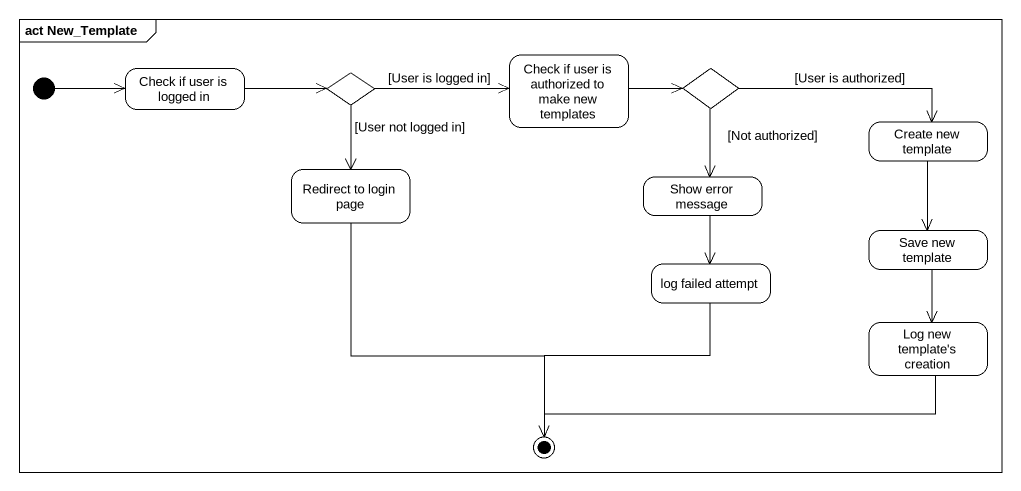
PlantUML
@startuml
mainframe act New_Template
hide empty description
state "Check if user is logged in" as Check_if_user_is_logged_in
state choice1 <<choice>>
state "Check if user is authorized to make new templates" as Check_if_user_is_authorized
state choice2 <<choice>>
state "Create new template" as Create_new_template
state "Redirect to login page" as Redirect_to_login_page
state "Show error message" as Show_error_message
state "Save new template" as Save_new_template
state "log failed attempt" as log_failed_attempt
state "Log new template's creation" as Log_new_template_s_creation
[*] -right-> Check_if_user_is_logged_in
Check_if_user_is_logged_in -right-> choice1
choice1 -right-> Check_if_user_is_authorized : [User is logged in]
choice1 --> Redirect_to_login_page : [User not logged in]
Check_if_user_is_authorized -right-> choice2
choice2 -right-> Create_new_template : [User is authorized]
choice2 --> Show_error_message : [Not authorized]
Create_new_template --> Save_new_template
Show_error_message --> log_failed_attempt
Save_new_template --> Log_new_template_s_creation
Redirect_to_login_page --> [*]
log_failed_attempt --> [*]
Log_new_template_s_creation -left-> [*]
@enduml
